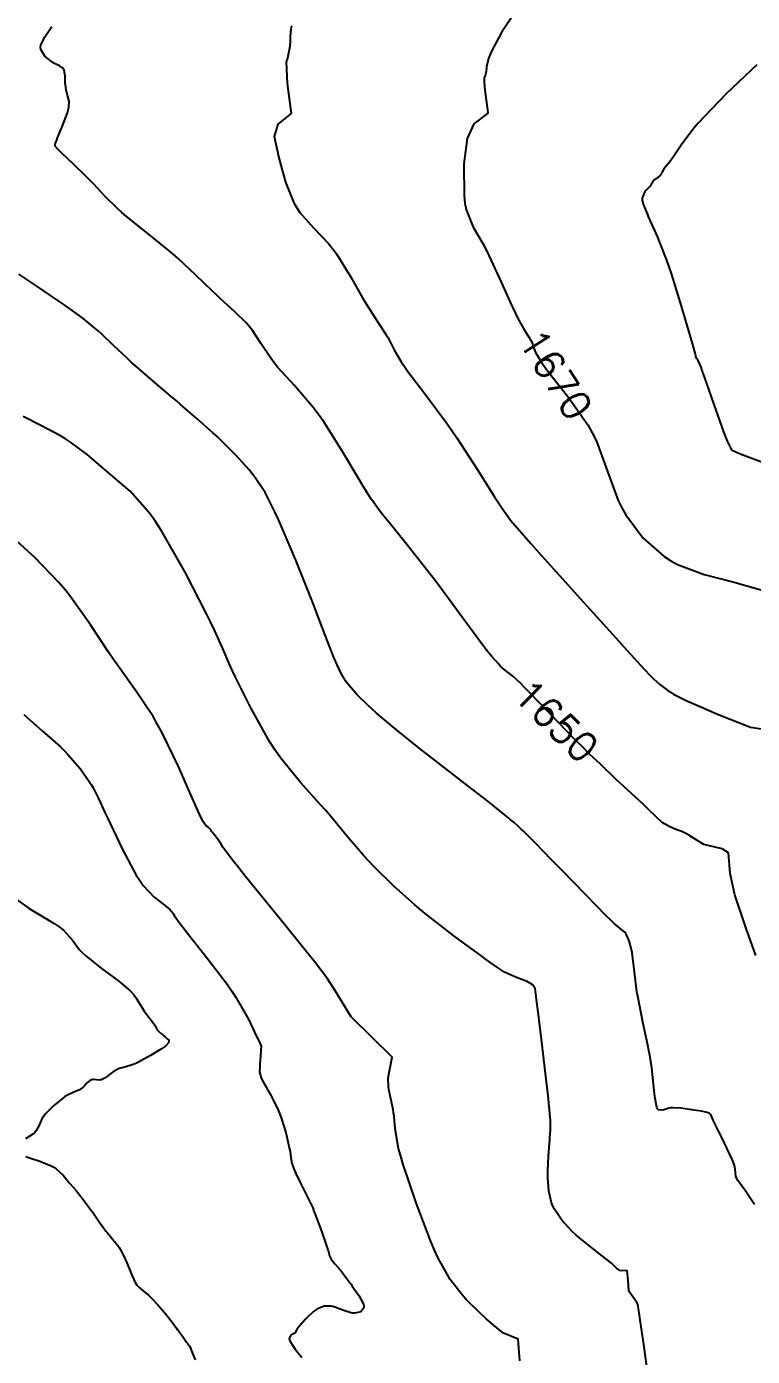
# Model space of a CAD drawing. Header units: metres. Extents: x 837477 to 838477, y 1189014 to 1191014.
# Drawn here: x 837674.6 to 837771.3, y 1190467.4 to 1190644.5 of the extents above; entities that cross this region are included whole.
import ezdxf

# ---------------------------------------------------------------- set-up
doc = ezdxf.new("R2010")
doc.units = ezdxf.units.M
doc.header["$LTSCALE"] = 0.3
doc.layers.add('COTAS 10', color=1, linetype='Continuous')
doc.styles.get("Standard").update_dxf_attribs({"font": 'simplex.shx'})

msp = doc.modelspace()

# ---------------------------------------------------------------- linework, layer by layer
at = {"layer": 'COTAS 10'}
for points, elevation in [([(837740.066, 1190647.066), (837737.858, 1190643.747), (837736.527, 1190641.256), (837736.28, 1190640.723), (837736.087, 1190640.258), (837735.83, 1190639.145), (837735.812, 1190638.492), (837735.769, 1190638.318), (837735.71, 1190638.146), (837735.54, 1190637.676), (837735.54, 1190637.086), (837735.605, 1190636.058), (837736.014, 1190633.074), (837735.982, 1190632.945), (837734.161, 1190631.571), (837733.242, 1190629.602), (837732.811, 1190626.265), (837732.848, 1190621.981), (837732.959, 1190621.015), (837733.115, 1190620.145), (837734.042, 1190617.796), (837735.356, 1190615.625), (837735.756, 1190614.866), (837736.17, 1190614.04), (837737.796, 1190610.485), (837739.173, 1190607.403), (837739.326, 1190607.057), (837739.681, 1190606.31), (837740.005, 1190605.651), (837740.926, 1190604), (837741.512, 1190603.114), (837741.625, 1190602.938), (837741.717, 1190602.791), (837741.87, 1190602.507), (837741.95, 1190602.251), (837741.996, 1190602.122), (837742.052, 1190601.967), (837742.34, 1190601.196), (837743.219, 1190599.718), (837743.649, 1190599.118), (837744.159, 1190598.434), (837746.671, 1190595.275), (837749.332, 1190591.491), (837749.392, 1190591.385), (837749.936, 1190590.413), (837750.481, 1190589.322), (837751.97, 1190585.275), (837753.371, 1190581.4), (837753.861, 1190580.418), (837754.395, 1190579.475), (837756.695, 1190576.396), (837759.517, 1190573.938), (837760.382, 1190573.386), (837761.282, 1190572.89), (837764.833, 1190571.563), (837768.67, 1190570.558), (837769.75, 1190570.265), (837770.838, 1190569.966), (837774.833, 1190568.831)], 1670), ([(837771.739, 1190520.792), (837770.778, 1190523.434), (837770.482, 1190524.285), (837770.172, 1190525.187), (837768.945, 1190528.874), (837768.297, 1190531.715), (837768.077, 1190534.486), (837767.221, 1190535.023), (837764.786, 1190535.593), (837763.141, 1190536.615), (837762.792, 1190536.821), (837762.488, 1190536.994), (837761.771, 1190537.344), (837761.287, 1190537.517), (837761.129, 1190537.58), (837760.962, 1190537.649), (837760.271, 1190537.951), (837759.542, 1190538.35), (837759.351, 1190538.48), (837759.163, 1190538.619), (837758.524, 1190539.194), (837757.325, 1190540.355), (837756.786, 1190540.864), (837756.156, 1190541.454), (837753.133, 1190544.262), (837751.016, 1190546.27), (837749.576, 1190547.634), (837748.61, 1190548.581), (837747.653, 1190549.532), (837744.262, 1190553.014), (837741.469, 1190555.925), (837740.889, 1190556.517), (837740.392, 1190557.017), (837739.293, 1190558.046), (837738.716, 1190558.495), (837738.547, 1190558.628), (837738.374, 1190558.766), (837737.72, 1190559.293), (837737.461, 1190559.583), (837736.533, 1190560.62), (837736.025, 1190561.261), (837735.439, 1190562.021), (837732.674, 1190565.752), (837729.512, 1190570.026), (837728.676, 1190571.128), (837727.856, 1190572.195), (837725.038, 1190575.752), (837722.814, 1190578.502), (837722.369, 1190579.06), (837721.999, 1190579.529), (837721.278, 1190580.488), (837721.013, 1190580.89), (837720.929, 1190581.009), (837720.841, 1190581.131), (837720.488, 1190581.598), (837719.678, 1190582.85), (837719.302, 1190583.467), (837718.86, 1190584.201), (837716.719, 1190587.829), (837714.165, 1190591.865), (837713.463, 1190592.856), (837712.764, 1190593.793), (837710.257, 1190596.719), (837708.061, 1190599.136), (837707.558, 1190599.751), (837707.1, 1190600.343), (837705.823, 1190602.286), (837704.684, 1190604.031), (837704.313, 1190604.498), (837703.917, 1190604.958), (837702.286, 1190606.564), (837700.407, 1190608.258), (837699.856, 1190608.774), (837699.291, 1190609.31), (837697.138, 1190611.416), (837694.757, 1190613.656), (837694.049, 1190614.276), (837693.319, 1190614.897), (837690.506, 1190617.138), (837687.864, 1190619.24), (837687.241, 1190619.773), (837686.666, 1190620.285), (837684.985, 1190621.956), (837683.508, 1190623.539), (837683.063, 1190623.995), (837682.601, 1190624.459), (837680.803, 1190626.201), (837679.268, 1190627.667), (837678.973, 1190627.957), (837678.734, 1190628.196), (837678.342, 1190628.644), (837678.485, 1190629.127), (837678.583, 1190629.389), (837678.708, 1190629.706), (837679.371, 1190631.315), (837680.007, 1190633.018), (837680.115, 1190633.395), (837680.192, 1190633.73), (837680.224, 1190634.601), (837680.067, 1190635.2), (837680.026, 1190635.365), (837679.985, 1190635.529), (837679.847, 1190636.118), (837679.743, 1190636.757), (837679.723, 1190636.954), (837679.708, 1190637.159), (837679.689, 1190637.968), (837679.58, 1190638.698), (837679.508, 1190638.853), (837679.419, 1190638.987), (837678.946, 1190639.299), (837678.291, 1190639.605), (837678.086, 1190639.735), (837677.871, 1190639.884), (837677.01, 1190640.588), (837676.446, 1190641.489), (837676.418, 1190641.763), (837676.446, 1190642.047), (837677.012, 1190643.164), (837677.776, 1190644.263), (837677.93, 1190644.536)], 1650), ([(837709.89, 1190644.617), (837709.831, 1190644.435), (837709.725, 1190643.759), (837709.701, 1190643.047), (837709.694, 1190642.843), (837709.685, 1190642.636), (837709.652, 1190641.865), (837709.437, 1190640.742), (837709.314, 1190640.314), (837709.164, 1190639.834), (837709.298, 1190636.96), (837709.835, 1190632.935), (837708.024, 1190631.527), (837707.573, 1190629.882), (837707.985, 1190627.878), (837708.139, 1190627.238), (837708.31, 1190626.562), (837709.071, 1190623.814), (837710.176, 1190621.061), (837710.563, 1190620.382), (837710.986, 1190619.739), (837712.808, 1190617.714), (837714.809, 1190615.635), (837715.345, 1190614.957), (837715.873, 1190614.235), (837717.714, 1190611.257), (837719.378, 1190608.311), (837719.794, 1190607.609), (837720.191, 1190606.956), (837721.463, 1190605.006), (837722.481, 1190603.472), (837722.718, 1190603.08), (837722.935, 1190602.703), (837723.557, 1190601.463), (837724.488, 1190599.862), (837724.899, 1190599.258), (837725.378, 1190598.584), (837727.663, 1190595.569), (837730.381, 1190591.925), (837731.132, 1190590.854), (837731.883, 1190589.756), (837734.59, 1190585.569), (837736.914, 1190581.877), (837737.423, 1190581.091), (837737.874, 1190580.409), (837739.021, 1190578.797), (837740.852, 1190576.69), (837741.736, 1190575.695), (837742.783, 1190574.522), (837747.923, 1190568.797), (837753.069, 1190563.093), (837754.119, 1190561.933), (837755.006, 1190560.954), (837756.858, 1190558.935), (837757.658, 1190558.113), (837757.883, 1190557.889), (837758.109, 1190557.668), (837758.935, 1190556.884), (837759.991, 1190556.086), (837760.362, 1190555.855), (837760.767, 1190555.62), (837762.513, 1190554.737), (837765.014, 1190553.643), (837765.895, 1190553.275), (837766.857, 1190552.878), (837771.014, 1190551.211), (837777.711, 1190550.202)], 1660), ([(837771.868, 1190639.415), (837771.043, 1190638.691), (837767.801, 1190635.62), (837764.78, 1190632.479), (837764.094, 1190631.711), (837763.474, 1190630.988), (837761.777, 1190628.743), (837760.694, 1190627.113), (837760.46, 1190626.777), (837760.254, 1190626.491), (837759.749, 1190625.874), (837759.474, 1190625.579), (837759.412, 1190625.497), (837759.358, 1190625.414), (837759.217, 1190625.109), (837759.059, 1190624.813), (837758.994, 1190624.735), (837758.92, 1190624.658), (837758.575, 1190624.398), (837758.218, 1190624.134), (837758.135, 1190624.055), (837758.06, 1190623.973), (837757.848, 1190623.657), (837757.685, 1190623.362), (837757.641, 1190623.293), (837757.596, 1190623.229), (837757.439, 1190623.046), (837757.285, 1190622.9), (837757.201, 1190622.818), (837757.051, 1190622.669), (837756.914, 1190622.496), (837756.88, 1190622.44), (837756.849, 1190622.38), (837756.749, 1190622.134), (837756.671, 1190621.903), (837756.654, 1190621.853), (837756.638, 1190621.81), (837756.594, 1190621.704), (837756.573, 1190621.61), (837756.572, 1190621.573), (837756.573, 1190621.533), (837756.593, 1190621.351), (837756.658, 1190621.079), (837756.688, 1190620.982), (837756.722, 1190620.875), (837756.889, 1190620.41), (837757.268, 1190619.5), (837757.437, 1190619.112), (837757.633, 1190618.666), (837758.572, 1190616.567), (837759.744, 1190613.632), (837760.088, 1190612.659), (837760.44, 1190611.617), (837761.779, 1190607.277), (837762.91, 1190603.382), (837763.13, 1190602.622), (837763.309, 1190601.999), (837763.621, 1190600.898), (837763.668, 1190600.713), (837763.68, 1190600.667), (837763.693, 1190600.625), (837763.736, 1190600.493), (837763.797, 1190600.37), (837763.82, 1190600.334), (837763.845, 1190600.296), (837763.962, 1190600.15), (837764.374, 1190599.145), (837764.587, 1190598.565), (837764.842, 1190597.855), (837766.119, 1190594.203), (837767.424, 1190590.537), (837767.697, 1190589.819), (837767.932, 1190589.229), (837768.459, 1190588.17), (837769.545, 1190587.679), (837770.133, 1190587.449), (837770.844, 1190587.176), (837774.448, 1190585.849)], 1680), ([(837771.531, 1190487.631), (837770.279, 1190489.517), (837769.342, 1190490.823), (837769.183, 1190491.1), (837769.067, 1190491.34), (837769.013, 1190491.898), (837768.928, 1190492.692), (837768.793, 1190493.08), (837768.61, 1190493.541), (837767.545, 1190495.815), (837766.426, 1190498.07), (837766.209, 1190498.519), (837766.031, 1190498.891), (837765.724, 1190499.605), (837765.503, 1190499.808), (837765.379, 1190499.858), (837765.229, 1190499.907), (837764.462, 1190500.062), (837763.472, 1190500.207), (837763.181, 1190500.249), (837762.882, 1190500.291), (837761.744, 1190500.453), (837760.654, 1190500.513), (837760.387, 1190500.492), (837760.134, 1190500.455), (837759.346, 1190500.186), (837758.758, 1190500.234), (837758.631, 1190500.396), (837758.52, 1190500.623), (837758.253, 1190501.984), (837758.091, 1190503.661), (837758.047, 1190504.089), (837758.004, 1190504.5), (837757.852, 1190505.851), (837757.581, 1190507.544), (837757.463, 1190508.17), (837757.326, 1190508.864), (837756.677, 1190511.942), (837756.027, 1190515.167), (837755.889, 1190515.955), (837755.769, 1190516.697), (837755.491, 1190518.996), (837755.299, 1190520.792), (837755.233, 1190521.216), (837755.162, 1190521.609), (837754.861, 1190522.766), (837754.505, 1190523.57), (837754.399, 1190523.741), (837754.29, 1190523.889), (837753.868, 1190524.236), (837752.855, 1190525.076), (837752.372, 1190525.536), (837751.801, 1190526.093), (837749.011, 1190528.925), (837745.946, 1190532.084), (837745.202, 1190532.849), (837744.503, 1190533.565), (837742.359, 1190535.754), (837740.792, 1190537.323), (837740.457, 1190537.649), (837740.165, 1190537.928), (837739.469, 1190538.544), (837739.047, 1190538.874), (837738.928, 1190538.973), (837738.808, 1190539.074), (837738.366, 1190539.469), (837737.234, 1190540.395), (837736.678, 1190540.832), (837736.017, 1190541.347), (837732.756, 1190543.859), (837728.991, 1190546.771), (837728.012, 1190547.539), (837727.062, 1190548.289), (837723.859, 1190550.861), (837721.206, 1190553.078), (837720.602, 1190553.605), (837720.055, 1190554.095), (837718.55, 1190555.552), (837717.525, 1190556.75), (837717.281, 1190557.076), (837717.053, 1190557.4), (837716.371, 1190558.55), (837715.715, 1190559.994), (837715.504, 1190560.502), (837715.28, 1190561.058), (837714.362, 1190563.458), (837713.15, 1190566.64), (837712.739, 1190567.688), (837712.297, 1190568.808), (837710.429, 1190573.458), (837708.538, 1190577.955), (837708.08, 1190578.978), (837707.651, 1190579.905), (837706.341, 1190582.453), (837705.061, 1190584.386), (837704.652, 1190584.925), (837704.218, 1190585.466), (837702.453, 1190587.436), (837700.495, 1190589.385), (837699.939, 1190589.913), (837699.378, 1190590.436), (837697.303, 1190592.286), (837695.115, 1190594.161), (837694.482, 1190594.7), (837693.838, 1190595.249), (837691.413, 1190597.303), (837689.087, 1190599.317), (837688.504, 1190599.839), (837687.948, 1190600.347), (837686.164, 1190602.054), (837684.554, 1190603.587), (837684.108, 1190603.984), (837683.663, 1190604.37), (837682.054, 1190605.667), (837680.159, 1190607.056), (837679.533, 1190607.499), (837678.864, 1190607.968), (837676.08, 1190609.873), (837673.554, 1190611.551)], 1640), ([(837757.343, 1190465.074), (837756.824, 1190468.688), (837756.311, 1190472.251), (837756.213, 1190472.934), (837756.134, 1190473.486), (837756.006, 1190474.385), (837755.821, 1190474.673), (837755.705, 1190474.839), (837755.562, 1190475.043), (837754.812, 1190476.095), (837754.691, 1190477.556), (837754.578, 1190478.798), (837753.582, 1190478.867), (837753.171, 1190479.154), (837752.868, 1190479.459), (837752.489, 1190479.805), (837750.495, 1190481.394), (837748.274, 1190483.161), (837747.751, 1190483.619), (837747.268, 1190484.063), (837745.858, 1190485.555), (837744.894, 1190487.006), (837744.693, 1190487.424), (837744.52, 1190487.849), (837744.132, 1190489.443), (837744.002, 1190491.15), (837743.992, 1190491.646), (837743.994, 1190492.152), (837744.094, 1190494.063), (837744.241, 1190495.802), (837744.272, 1190496.2), (837744.299, 1190496.561), (837744.364, 1190497.56), (837744.377, 1190498.36), (837744.371, 1190498.595), (837744.362, 1190498.837), (837744.298, 1190499.76), (837744.089, 1190501.685), (837743.989, 1190502.558), (837743.87, 1190503.579), (837743.287, 1190508.496), (837742.708, 1190513.284), (837742.592, 1190514.224), (837742.495, 1190514.996), (837742.304, 1190516.392), (837742.17, 1190516.684), (837742.109, 1190516.761), (837742.038, 1190516.836), (837741.696, 1190517.093), (837741.161, 1190517.364), (837740.969, 1190517.448), (837740.757, 1190517.535), (837739.832, 1190517.886), (837738.805, 1190518.313), (837738.53, 1190518.45), (837738.258, 1190518.594), (837737.307, 1190519.183), (837735.853, 1190520.225), (837735.264, 1190520.655), (837734.594, 1190521.147), (837731.5, 1190523.438), (837728.06, 1190526.092), (837727.172, 1190526.814), (837726.312, 1190527.529), (837723.438, 1190530.066), (837720.862, 1190532.592), (837720.19, 1190533.301), (837719.536, 1190534.015), (837717.322, 1190536.628), (837715.093, 1190539.332), (837714.429, 1190540.102), (837713.744, 1190540.883), (837711.104, 1190543.782), (837708.394, 1190547.117), (837707.666, 1190548.172), (837706.948, 1190549.285), (837704.434, 1190553.782), (837702.363, 1190557.968), (837701.924, 1190558.886), (837701.543, 1190559.699), (837700.652, 1190561.764), (837699.585, 1190564.137), (837699.093, 1190565.145), (837698.516, 1190566.306), (837695.72, 1190571.764), (837692.553, 1190577.357), (837691.741, 1190578.602), (837690.958, 1190579.716), (837688.366, 1190582.646), (837686.024, 1190584.654), (837685.398, 1190585.188), (837684.783, 1190585.712), (837682.646, 1190587.525), (837680.435, 1190589.181), (837679.774, 1190589.606), (837679.091, 1190590.017), (837676.45, 1190591.381), (837674.108, 1190592.57)], 1630), ([(837740.277, 1190466.829), (837740.079, 1190469.709), (837738.086, 1190470.493), (837737.716, 1190470.8), (837735.813, 1190472.421), (837733.644, 1190474.454), (837733.107, 1190475.021), (837732.596, 1190475.59), (837730.98, 1190477.66), (837729.41, 1190480.489), (837728.929, 1190481.538), (837728.428, 1190482.701), (837726.45, 1190487.857), (837724.738, 1190492.958), (837724.405, 1190494.087), (837724.132, 1190495.093), (837723.657, 1190497.698), (837723.525, 1190499.412), (837723.469, 1190499.855), (837723.406, 1190500.284), (837723.107, 1190501.721), (837722.833, 1190502.968), (837722.786, 1190503.278), (837722.724, 1190504.505), (837723.268, 1190507.244), (837717.808, 1190512.628), (837715.648, 1190516.195), (837714.575, 1190517.835), (837713.874, 1190518.754), (837712.998, 1190519.876), (837708.376, 1190525.61), (837703.696, 1190531.373), (837702.783, 1190532.514), (837702.036, 1190533.457), (837700.723, 1190535.22), (837700.433, 1190535.733), (837700.332, 1190535.888), (837700.221, 1190536.049), (837699.745, 1190536.679), (837699.308, 1190537.228), (837699.221, 1190537.338), (837699.149, 1190537.431), (837699.016, 1190537.614), (837698.978, 1190537.676), (837698.967, 1190537.692), (837698.955, 1190537.707), (837698.91, 1190537.758), (837698.826, 1190537.83), (837698.79, 1190537.858), (837698.749, 1190537.89), (837698.552, 1190538.037), (837698.3, 1190538.308), (837698.224, 1190538.418), (837698.144, 1190538.544), (837697.834, 1190539.127), (837697.161, 1190540.605), (837696.854, 1190541.295), (837696.494, 1190542.106), (837694.758, 1190546.051), (837692.632, 1190550.468), (837692.027, 1190551.577), (837691.414, 1190552.636), (837689.144, 1190556.051), (837686.806, 1190559.282), (837686.152, 1190560.226), (837685.494, 1190561.19), (837683.093, 1190564.851), (837680.483, 1190568.534), (837679.695, 1190569.512), (837678.877, 1190570.473), (837675.686, 1190573.794), (837672.77, 1190576.41)], 1620), ([(837674.2, 1190552.893), (837676.695, 1190550.68), (837679.038, 1190548.625), (837679.6, 1190548.079), (837680.125, 1190547.543), (837681.707, 1190545.693), (837682.897, 1190543.996), (837683.175, 1190543.557), (837683.43, 1190543.132), (837684.163, 1190541.707), (837685.012, 1190539.852), (837685.339, 1190539.155), (837685.707, 1190538.378), (837687.368, 1190534.911), (837689.18, 1190531.512), (837689.643, 1190530.778), (837690.089, 1190530.133), (837691.558, 1190528.553), (837692.705, 1190527.699), (837692.947, 1190527.512), (837693.157, 1190527.346), (837693.645, 1190526.928), (837693.908, 1190526.63), (837693.976, 1190526.541), (837694.042, 1190526.448), (837694.262, 1190526.086), (837695.041, 1190525.018), (837695.458, 1190524.479), (837695.963, 1190523.835), (837698.515, 1190520.633), (837701.283, 1190516.976), (837701.923, 1190516.046), (837702.509, 1190515.151), (837704.171, 1190512.216), (837705.22, 1190510.035), (837705.42, 1190509.616), (837705.58, 1190509.277), (837705.831, 1190508.718), (837705.81, 1190508.484), (837705.798, 1190508.349), (837705.784, 1190508.184), (837705.713, 1190507.336), (837705.644, 1190506.39), (837705.632, 1190506.163), (837705.623, 1190505.951), (837705.615, 1190505.313), (837705.837, 1190504.526), (837705.974, 1190504.22), (837706.143, 1190503.875), (837707.023, 1190502.313), (837708.004, 1190500.434), (837708.237, 1190499.89), (837708.452, 1190499.335), (837709.089, 1190497.245), (837709.517, 1190495.415), (837709.601, 1190495.024), (837709.67, 1190494.683), (837709.793, 1190493.868), (837709.843, 1190493.398), (837709.866, 1190493.273), (837709.892, 1190493.152), (837710.02, 1190492.733), (837710.252, 1190492.186), (837710.345, 1190491.983), (837710.449, 1190491.757), (837710.928, 1190490.758), (837711.46, 1190489.682), (837711.597, 1190489.408), (837711.731, 1190489.145), (837712.179, 1190488.282), (837712.683, 1190487.18), (837712.851, 1190486.765), (837713.033, 1190486.303), (837713.793, 1190484.24), (837714.481, 1190482.27), (837714.617, 1190481.866), (837714.73, 1190481.525), (837714.939, 1190480.803), (837715.08, 1190480.443), (837715.15, 1190480.329), (837715.233, 1190480.209), (837715.645, 1190479.724), (837716.147, 1190479.165), (837716.288, 1190478.998), (837716.429, 1190478.826), (837716.943, 1190478.16), (837717.547, 1190477.329), (837717.744, 1190477.052), (837717.954, 1190476.756), (837718.821, 1190475.519), (837719.443, 1190474.353), (837719.498, 1190474.101), (837719.503, 1190473.881), (837719.098, 1190473.34), (837718.285, 1190473.171), (837718.032, 1190473.184), (837717.767, 1190473.222), (837716.71, 1190473.578), (837715.635, 1190473.976), (837715.358, 1190474.04), (837715.09, 1190474.086), (837714.199, 1190474.086), (837713.314, 1190473.745), (837713.05, 1190473.575), (837712.777, 1190473.372), (837711.726, 1190472.367), (837710.85, 1190471.366), (837710.688, 1190471.166), (837710.562, 1190470.999), (837710.398, 1190470.673), (837710.345, 1190470.537), (837710.288, 1190470.49), (837710.213, 1190470.438), (837709.79, 1190470.217), (837709.546, 1190469.784), (837709.584, 1190469.599), (837709.668, 1190469.386), (837710.351, 1190468.381), (837711.117, 1190467.432), (837711.252, 1190467.255)], 1610), ([(837671.355, 1190529.596), (837674.925, 1190527.062), (837678.228, 1190525.085), (837678.905, 1190524.611), (837679.479, 1190524.168), (837680.696, 1190522.833), (837681.62, 1190521.569), (837682.01, 1190521.171), (837682.459, 1190520.753), (837684.564, 1190519.069), (837686.66, 1190517.507), (837687.104, 1190517.165), (837687.488, 1190516.863), (837688.38, 1190516.098), (837688.86, 1190515.553), (837688.985, 1190515.389), (837689.105, 1190515.22), (837689.509, 1190514.559), (837689.949, 1190513.829), (837690.093, 1190513.615), (837690.245, 1190513.397), (837690.875, 1190512.568), (837691.442, 1190511.831), (837691.556, 1190511.67), (837691.65, 1190511.528), (837691.832, 1190511.173), (837691.982, 1190510.9), (837692.057, 1190510.811), (837692.145, 1190510.715), (837692.583, 1190510.317), (837693.015, 1190509.959), (837693.101, 1190509.889), (837693.171, 1190509.83), (837693.299, 1190509.723), (837693.344, 1190509.692), (837693.361, 1190509.683), (837693.38, 1190509.673), (837693.467, 1190509.632), (837693.53, 1190509.538), (837693.534, 1190509.494), (837693.533, 1190509.442), (837693.481, 1190509.192), (837693.058, 1190508.745), (837692.823, 1190508.57), (837692.537, 1190508.372), (837691.077, 1190507.472), (837689.484, 1190506.606), (837689.114, 1190506.431), (837688.774, 1190506.283), (837687.803, 1190505.982), (837687.076, 1190505.807), (837686.89, 1190505.739), (837686.711, 1190505.663), (837686.121, 1190505.314), (837685.607, 1190504.937), (837685.476, 1190504.841), (837685.349, 1190504.75), (837684.934, 1190504.454), (837684.536, 1190504.256), (837684.421, 1190504.227), (837684.303, 1190504.209), (837683.863, 1190504.235), (837683.448, 1190504.277), (837683.347, 1190504.269), (837683.252, 1190504.252), (837682.957, 1190504.121), (837682.7, 1190503.903), (837682.628, 1190503.832), (837682.555, 1190503.756), (837682.291, 1190503.441), (837681.908, 1190503.105), (837681.762, 1190503.015), (837681.598, 1190502.927), (837680.858, 1190502.621), (837679.921, 1190502.16), (837679.633, 1190501.974), (837679.332, 1190501.763), (837678.141, 1190500.789), (837677.073, 1190499.701), (837676.849, 1190499.418), (837676.657, 1190499.143), (837676.224, 1190498.213), (837675.808, 1190497.397), (837675.627, 1190497.193), (837675.418, 1190496.999), (837674.421, 1190496.381)], 1600), ([(837674.461, 1190494.01), (837674.681, 1190493.94), (837674.95, 1190493.856), (837676.322, 1190493.423), (837677.826, 1190492.81), (837678.178, 1190492.611), (837678.501, 1190492.4), (837679.438, 1190491.534), (837680.1, 1190490.716), (837680.25, 1190490.535), (837680.386, 1190490.375), (837680.76, 1190489.962), (837681.159, 1190489.508), (837681.311, 1190489.321), (837681.482, 1190489.108), (837682.249, 1190488.121), (837683.095, 1190486.989), (837683.315, 1190486.685), (837683.529, 1190486.385), (837684.253, 1190485.337), (837684.946, 1190484.357), (837685.141, 1190484.1), (837685.337, 1190483.85), (837686.057, 1190482.998), (837686.728, 1190482.159), (837686.893, 1190481.917), (837687.049, 1190481.67), (837687.538, 1190480.744), (837687.93, 1190479.865), (837688.024, 1190479.648), (837688.113, 1190479.443), (837688.383, 1190478.798), (837688.611, 1190478.239), (837688.673, 1190478.088), (837688.735, 1190477.94), (837688.957, 1190477.417), (837689.263, 1190476.91), (837689.379, 1190476.772), (837689.508, 1190476.634), (837690.087, 1190476.144), (837690.795, 1190475.56), (837691.006, 1190475.363), (837691.224, 1190475.152), (837692.062, 1190474.262), (837692.887, 1190473.312), (837693.095, 1190473.061), (837693.294, 1190472.817), (837693.943, 1190471.98), (837694.529, 1190471.184), (837694.689, 1190470.964), (837694.848, 1190470.746), (837695.413, 1190469.96), (837695.888, 1190469.293), (837695.991, 1190469.149), (837696.08, 1190469.023), (837696.295, 1190468.716), (837696.65, 1190467.92), (837696.827, 1190467.486), (837697.037, 1190466.959)], 1600)]:
    msp.add_lwpolyline(points, dxfattribs=dict(at, elevation=elevation))

# ---------------------------------------------------------------- texts
at = {"layer": 'COTAS 10', "char_height": 3.8, "attachment_point": 7}
for s, insert, rotation in [('1670', (837739.937, 1190602.671, 1670), 302.54172), ('1650', (837739.13, 1190555.282, 1650), 315.51808)]:
    msp.add_mtext(s, dxfattribs=dict(at, insert=insert, rotation=rotation))

doc.saveas('drawing.dxf')
